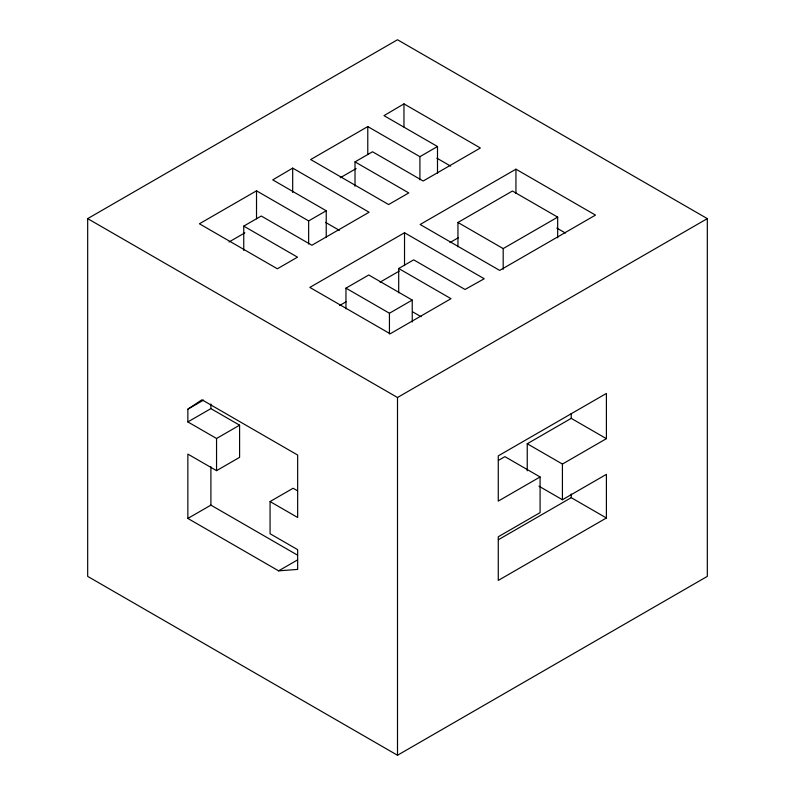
<?xml version="1.0" encoding="UTF-8"?>
<svg xmlns="http://www.w3.org/2000/svg" width="795" height="795" viewBox="0 0 795 795"><rect width="100%" height="100%" fill="white"/><g stroke="black" fill="none" stroke-linecap="round" stroke-linejoin="round"><path stroke-width="1.19" d="M187.858 409.177L201.93 399.786L297.658 455.048L297.658 517.485L270.071 501.556L270.071 533.733L297.658 549.663L297.658 569.409L278.618 570.84L187.858 518.439L187.858 454.094L216.548 470.66L239.593 457.354L239.593 425.186L210.904 408.62L187.858 421.926L187.858 409.177L203.57 400.104M243.747 250.455L243.747 226.118L261.257 216.011L311.898 245.248L369.099 212.225L292.689 168.113L272.745 179.879L326.228 210.764L326.228 237.536M355.017 186.219L355.017 161.882L372.517 151.766L423.169 181.012L480.369 147.989L403.959 103.877L384.005 115.643L437.498 146.518L437.498 173.3M87.679 218.625L397.5 39.75L707.321 218.625L707.321 576.375L397.5 755.25L87.679 576.375L87.679 218.625L397.5 397.5L707.321 218.625M326.228 210.764L308.649 220.911L256.517 190.82L199.406 223.783L277.356 268.79L297.509 257.163L243.747 226.118M437.498 146.518L419.909 156.675L367.777 126.574L310.676 159.547L388.626 204.554L408.779 192.917L355.017 161.882M229.02 241.988L244.88 232.826M340.28 177.742L356.15 168.59M398.702 268.501L413.688 259.846L465.025 289.479L484.234 278.757L404.526 232.746L309.841 287.412L390.176 333.791L450.994 298.682L398.702 268.501L398.702 292.838M515.945 169.186L420.138 224.498L499.677 270.419L595.485 215.107L515.945 169.186L515.945 193.523M457.95 246.818L457.95 222.471L512.437 191.019L557.673 217.134L557.673 237.824M345.964 308.838L345.964 288.148L368.761 274.981L412.237 300.083L412.237 321.985M339.624 305.509L346.014 301.822M380.06 282.165L399.209 271.105M449.94 242.584L458.457 237.665M345.964 288.148L389.441 313.24L412.237 300.083M457.95 222.471L503.185 248.587L557.673 217.134M187.858 421.926L216.548 438.482L239.593 425.186M187.858 518.439L210.904 505.133L297.4 555.069M270.071 501.556L293.116 488.249L297.36 490.704M278.618 570.84L297.479 559.958M498.465 460.365L504.904 456.648L540.083 476.96L540.083 512.636L498.266 536.774L498.266 580.42L606.406 517.982L606.406 474.347L562.423 499.737L538.97 486.192M527.244 470.809L527.244 443.749L571.227 418.359L606.406 438.661L606.406 393.436L498.266 455.863L498.266 501.098L540.083 476.96M527.244 443.749L562.423 464.061L606.406 438.661M498.415 539.706L571.227 497.67L606.406 517.982M436.853 158.155L450.646 166.125M556.788 228.056L565.394 233.024M325.582 222.401L339.385 230.361M412.575 311.799L421.111 316.728M571.227 413.47L571.227 418.359M571.227 494.033L571.227 497.67M562.423 464.061L562.423 499.737M503.185 248.587L503.185 269.276M419.909 156.675L419.909 179.799M404.526 232.746L404.526 265.6M403.959 103.877L403.959 126.991M397.5 397.5L397.5 755.25M389.441 313.24L389.441 333.93M367.777 126.574L367.777 154.568M308.649 220.911L308.649 244.035M292.689 168.113L292.689 192.45M256.517 190.82L256.517 218.804M216.548 438.482L216.548 470.66M210.904 403.979L210.904 408.62M210.904 466.774L210.904 505.133"/></g></svg>
